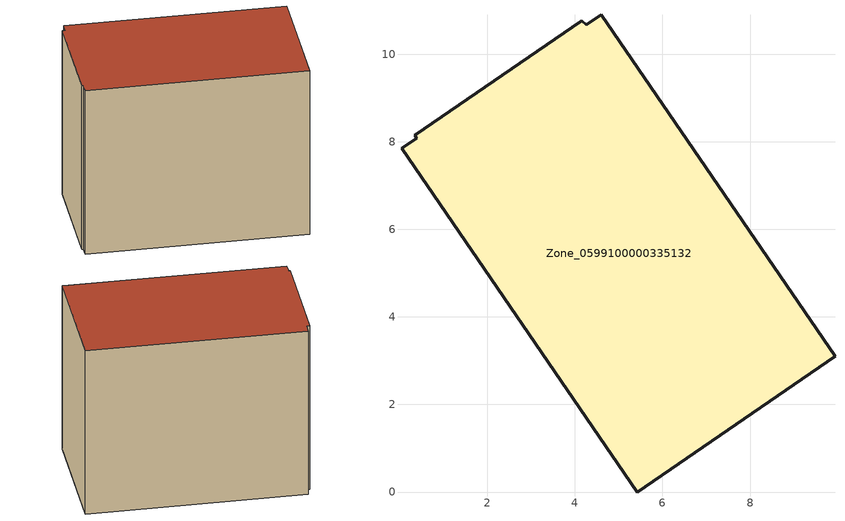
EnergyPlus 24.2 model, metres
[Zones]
Zone_0599100000335132
 floor ground (C_G): 4.6,10.89 9.94,3.1 5.43,0 0.04,7.85 0.39,8.08 0.34,8.14 4.16,10.77 4.26,10.67 z0
 wall outside (C_F): 4.26,10.67 4.16,10.77 0.34,8.14 0.39,8.08 0.04,7.85 5.43,0 9.94,3.1 4.6,10.89 4.26,10.67 z0:7.89
 roof outside (C_R): 9.94,3.1 4.6,10.89 4.26,10.67 4.16,10.77 0.34,8.14 0.39,8.08 0.04,7.85 5.43,0 z7.89
[BUILDING]
Pand.0599100000335132: North Axis=0; Terrain=City; Loads Convergence Tolerance Value=0.04; Temperature Convergence Tolerance Value=0.4; Solar Distribution=FullExterior; Maximum Number of Warmup Days=25; Minimum Number of Warmup Days=1
[Site:Location]
Rotterdam.The.Hague.AP_ZH_NLD Design_Conditions: Latitude=51.96; Longitude=4.45; Time Zone=1; Elevation=-4.5
[SITE:GROUNDTEMPERATURE:BUILDINGSURFACE]
18, 18, 18, 18, 18, 18, 18, 18, 18, 18, 18, 18
[MATERIAL] Thermal Absorptance=0.9; Solar Absorptance=0.7; Visible Absorptance=0.7
Name | Roughness | Thickness | Conductivity | Density | Specific Heat
G.TI.1975-1991 | MediumSmooth | 0.15 | 0.288461 | 540 | 1210
F.TI.1975-1991 | Rough | 0.3 | 0.230769 | 1920 | 840
R.TI.1975-1991 | MediumRough | 0.2 | 0.153846 | 1500 | 1000
[CONSTRUCTION]
C_G: G.TI.1975-1991
C_F: F.TI.1975-1991
C_R: R.TI.1975-1991
[ZONE]
Zone_0599100000335132: Type=1; Multiplier=1; Ceiling Height=Autocalculate; Volume=Autocalculate; Floor Area=autocalculate; Part of Total Floor Area=Yes
[ZONEINFILTRATION:DESIGNFLOWRATE]
Infil_Zone_0599100000335132: Zone or ZoneList or Space or SpaceList=Zone_0599100000335132; Schedule=AlwaysOn; Design Flow Rate Calculation Method=Flow/Area; Flow Rate per Floor Area=0.003; Constant Term Coefficient=1; Temperature Term Coefficient=0; Velocity Term Coefficient=0; Velocity Squared Term Coefficient=0
[HVACTEMPLATE:ZONE:IDEALLOADSAIRSYSTEM]
Zone_0599100000335132: Maximum Heating Supply Air Temperature=50; Minimum Cooling Supply Air Temperature=13; Maximum Heating Supply Air Humidity Ratio=0.0156; Minimum Cooling Supply Air Humidity Ratio=0.0077; Heating Limit=NoLimit; Cooling Limit=NoLimit; Dehumidification Control Type=ConstantSensibleHeatRatio; Cooling Sensible Heat Ratio=0.7; Dehumidification Setpoint=60; Humidification Control Type=None; Humidification Setpoint=30; Outdoor Air Method=None; Outdoor Air Flow Rate per Person=0.00944; Outdoor Air Flow Rate per Zone Floor Area=0; Outdoor Air Flow Rate per Zone=0; Demand Controlled Ventilation Type=None; Outdoor Air Economizer Type=NoEconomizer; Heat Recovery Type=None; Sensible Heat Recovery Effectiveness=0.7; Latent Heat Recovery Effectiveness=0.65
[ZONECONTROL:THERMOSTAT]
ThermostatControl_Zone_0599100000335132: Zone or ZoneList=Zone_0599100000335132; Control Type Schedule=DualSetpointControlType; Control 1=Thermostat_Zone_0599100000335132; Temperature Difference Between Cutout And Setpoint=0
[THERMOSTATSETPOINT:DUALSETPOINT]
Thermostat_Zone_0599100000335132: Heating Setpoint Temperature Schedule=HeatingSetpoint_Zone_0599100000335132; Cooling Setpoint Temperature Schedule=CoolingSetpoint_Zone_0599100000335132
[SCHEDULE:COMPACT]
HeatingSetpoint_Zone_0599100000335132: Through: 12/31, For: AllDays, Until: 24:00, 21
CoolingSetpoint_Zone_0599100000335132: Through: 12/31, For: AllDays, Until: 24:00, 24
DualSetpointControlType: Through: 12/31, For: AllDays, Until: 24:00, 4
AlwaysOn: Through: 12/31, For: AllDays, Until: 24:00, 1
